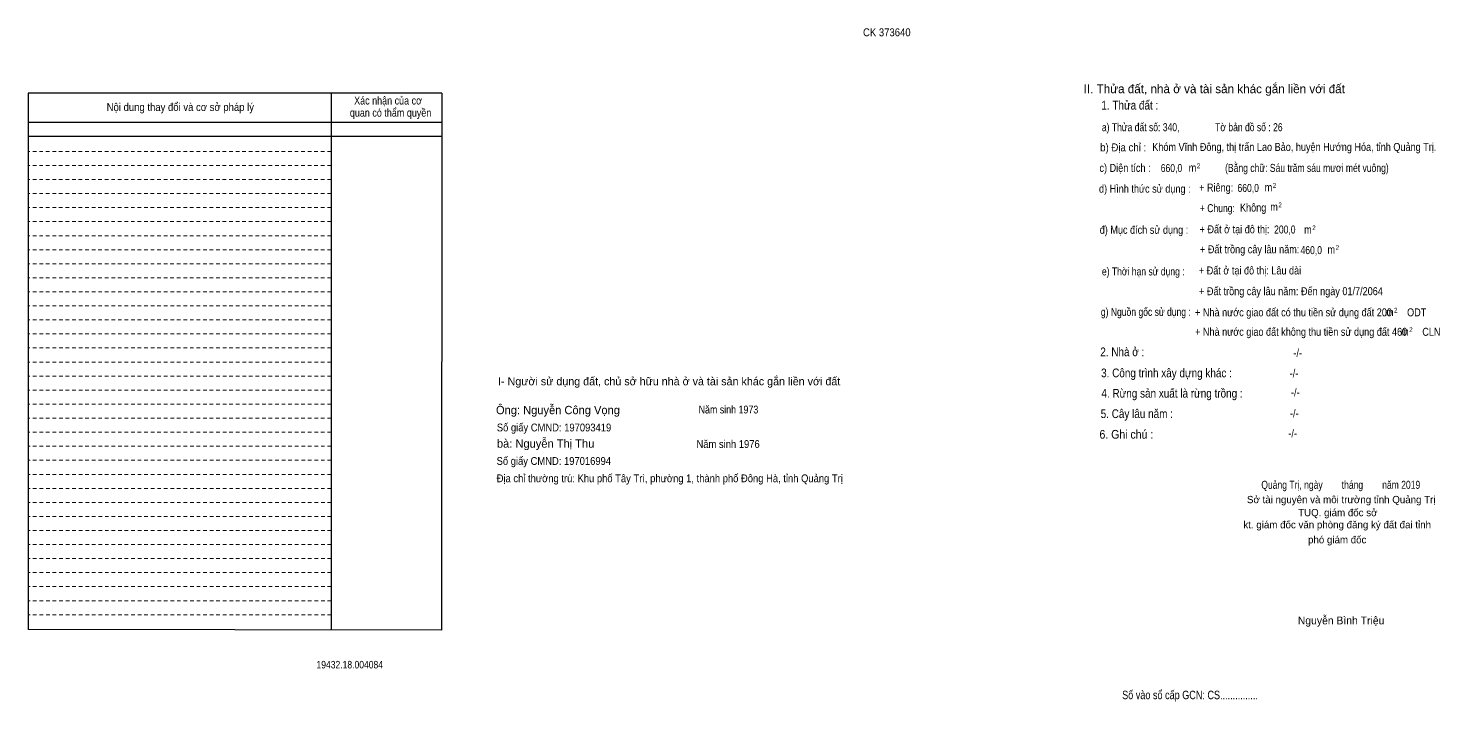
# Model space of a CAD drawing. Header units: metres. Extents: x 537626 to 538299, y 1837633 to 1837777.
# Drawn here: x 537625.6 to 537916.7, y 1837637.8 to 1837776.6 of the extents above; entities that cross this region are included whole.
import ezdxf
from ezdxf.enums import TextEntityAlignment as Align

# ---------------------------------------------------------------- set-up
doc = ezdxf.new("R2010")
doc.units = ezdxf.units.M
doc.header["$LTSCALE"] = 0.5
doc.linetypes.add('SHORT_DASHED', pattern=[2.7, 1.5, -1.2])
for name, color, linetype, lineweight in [('18', 7, 'Continuous', 25), ('2', 7, 'SHORT_DASHED', 13), ('28', 7, 'Continuous', 25)]:
    doc.layers.add(name, color=color, linetype=linetype, lineweight=lineweight)
doc.layers.add('40', color=7, linetype='Continuous')

msp = doc.modelspace()

# ---------------------------------------------------------------- linework, layer by layer
at = {"layer": '2', "linetype": 'Continuous', "lineweight": 25}
for p, q in [((537710.89, 1837763.21), (537625.62, 1837763.21)), ((537625.62, 1837763.21), (537625.62, 1837652.69)), ((537688.05, 1837763.21), (537688.08, 1837652.61)), ((537710.89, 1837757.18), (537625.73, 1837757.18)), ((537710.89, 1837754.29), (537625.73, 1837754.29))]:
    msp.add_line(p, q, dxfattribs=at)
at = {"layer": '2'}
for p, q in [((537688.05, 1837751.23), (537625.61, 1837751.23)), ((537688.05, 1837748.33), (537625.61, 1837748.33)), ((537688.05, 1837748.33), (537625.62, 1837748.33)), ((537688.05, 1837745.44), (537625.62, 1837745.44)), ((537688.05, 1837742.55), (537625.62, 1837742.55)), ((537688.05, 1837739.65), (537625.62, 1837739.65)), ((537688.05, 1837736.76), (537625.62, 1837736.76)), ((537688.05, 1837733.87), (537625.62, 1837733.87)), ((537688.06, 1837730.97), (537625.62, 1837730.97)), ((537688.06, 1837728.09), (537625.62, 1837728.09)), ((537688.06, 1837725.19), (537625.62, 1837725.19)), ((537688.07, 1837722.3), (537625.62, 1837722.3)), ((537688.07, 1837719.41), (537625.62, 1837719.41)), ((537688.07, 1837716.51), (537625.62, 1837716.51)), ((537688.07, 1837713.62), (537625.62, 1837713.62)), ((537688.07, 1837710.73), (537625.62, 1837710.73)), ((537688.07, 1837707.83), (537625.62, 1837707.83)), ((537688.07, 1837704.95), (537625.62, 1837704.95)), ((537688.07, 1837702.05), (537625.62, 1837702.05)), ((537688.07, 1837699.16), (537625.62, 1837699.16)), ((537688.07, 1837696.27), (537625.62, 1837696.27)), ((537688.07, 1837693.37), (537625.62, 1837693.37)), ((537688.08, 1837690.48), (537625.62, 1837690.48)), ((537688.08, 1837687.59), (537625.62, 1837687.59)), ((537688.08, 1837684.69), (537625.62, 1837684.69)), ((537688.08, 1837681.8), (537625.62, 1837681.8)), ((537688.09, 1837678.91), (537625.62, 1837678.91)), ((537688.09, 1837676.01), (537625.62, 1837676.01)), ((537688.09, 1837673.13), (537625.62, 1837673.13)), ((537688.09, 1837670.23), (537625.62, 1837670.23)), ((537688.09, 1837667.34), (537625.62, 1837667.34)), ((537688.09, 1837664.45), (537625.62, 1837664.45)), ((537688.09, 1837661.55), (537625.62, 1837661.55)), ((537688.09, 1837658.66), (537625.62, 1837658.66)), ((537688.09, 1837655.77), (537625.62, 1837655.77))]:
    msp.add_line(p, q, dxfattribs=at)
at = {"layer": '2', "linetype": 'Continuous', "lineweight": 25}
msp.add_lwpolyline([(537710.89, 1837763.21), (537710.84, 1837652.58), (537625.62, 1837652.69)], dxfattribs=at)

# ---------------------------------------------------------------- texts
at = {"layer": '18'}
for s, height, p in [('II. Thửa đất, nhà ở và tài sản khác gắn liền với đất', 1.8, (537870.16, 1837763.23)), ('Sở tài nguyên và môi trường tỉnh Quảng Trị', 1.5, (537896.34, 1837678.75)), ('TUQ. giám đốc sở', 1.5, (537895.63, 1837676.06)), ('kt. giám đốc văn phòng đăng ký đất đai tỉnh', 1.5, (537895.505, 1837673.57)), ('phó giám đốc', 1.5, (537895.51, 1837670.48)), ('Nguyễn Bình Triệu', 1.6, (537896.31, 1837653.78))]:
    msp.add_text(s, height=height, dxfattribs=at).set_placement(p, align=Align.CENTER)
for s, height, width, p in [('1. Thửa đất :', 1.8, 0.85, (537852.745, 1837759.86)), ('b) Địa chỉ : ', 1.65, 0.9, (537851.65, 1837751.24)), ('c) Diện tích :                                                   ', 1.65, 0.85, (537865.045, 1837747.02)), ('660,0', 1.65, 0.8, (537861.335, 1837746.98)), (' m', 1.65, 0.85, (537865.415, 1837747.06)), ('2', 1, 0.75, (537866.905, 1837747.77)), ('d) Hình thức sử dụng :', 1.65, 0.85, (537855.835, 1837742.73)), ('+ Riêng: ', 1.65, 0.85, (537870.805, 1837742.96)), ('660,0', 1.65, 0.8, (537877.155, 1837742.88)), (' m', 1.65, 0.85, (537881.075, 1837743.02)), ('2', 1, 0.75, (537882.585, 1837743.73)), ('       + Chung:', 1.65, 0.8, (537869.085, 1837738.72)), ('Không', 1.65, 0.85, (537878.175, 1837738.84)), (' m', 1.65, 0.85, (537882.225, 1837739)), ('2', 1, 0.75, (537883.735, 1837739.72)), ('đ) Mục đích sử dụng :', 1.65, 0.85, (537855.665, 1837734.26)), ('+ Đất ở tại đô thị:', 1.65, 0.85, (537874.34, 1837734.36)), ('200,0', 1.65, 0.8, (537884.705, 1837734.32)), (' m', 1.65, 0.85, (537889.215, 1837734.3)), ('2', 1, 0.75, (537890.725, 1837735.01)), ('460,0', 1.65, 0.8, (537890.155, 1837730.07)), (' m', 1.65, 0.85, (537894.025, 1837730.19)), ('2', 1, 0.75, (537895.535, 1837730.9)), ('+ Đất ở tại đô thị: Lâu dài', 1.65, 0.85, (537877.53, 1837725.88)), ('e) Thời hạn sử dụng :', 1.65, 0.8, (537855.52, 1837725.68)), ('g) Nguồn gốc sử dụng :', 1.65, 0.8, (537856.05, 1837717.34)), ('2', 1, 0.75, (537907.585, 1837718.01)), (' m', 1.65, 0.85, (537906.075, 1837717.3)), (' m', 1.65, 0.85, (537909.195, 1837713.29)), ('2', 1, 0.75, (537910.705, 1837714)), ('2. Nhà ở :', 1.8, 0.85, (537851.195, 1837709.03)), ('3. Công trình xây dựng khác :', 1.8, 0.85, (537860.31, 1837704.69)), ('4. Rừng sản xuất là rừng trồng :', 1.8, 0.85, (537861.455, 1837700.5)), ('5. Cây lâu năm :', 1.8, 0.85, (537854.19, 1837696.29)), ('6. Ghi chú :', 1.8, 0.9, (537852.035, 1837692.04)), ('Quảng Trị, ngày        tháng        năm 2019', 1.65, 0.8, (537896.24, 1837681.71)), ('19432.18.004084', 1.55, 0.85, (537691.905, 1837644.7)), ('Số vào sổ cấp GCN: CS...............', 1.75, 0.8, (537865.16, 1837638.36))]:
    msp.add_text(s, height=height, dxfattribs=dict(at, width=width)).set_placement(p, align=Align.CENTER)
for s, width, p in [('a) Thửa đất số: 340,               Tờ bản đồ số : 26', 0.8, (537846.98, 1837755.4)), ('Khóm Vĩnh Đông, thị trấn Lao Bảo, huyện Hướng Hóa, tỉnh Quảng Trị.', 0.85, (537857.37, 1837751.33)), ('(Bằng chữ: Sáu trăm sáu mươi mét vuông)', 0.8, (537872.39, 1837747.01)), ('+ Đất trồng cây lâu năm:', 0.85, (537867.21, 1837730.24)), ('+ Đất trồng cây lâu năm: Đến ngày 01/7/2064', 0.85, (537867.02, 1837721.61)), ('+ Nhà nước giao đất có thu tiền sử dụng đất 200      ODT', 0.85, (537866.19, 1837717.25)), ('+ Nhà nước giao đất không thu tiền sử dụng đất 460      CLN', 0.85, (537866.2, 1837713.24))]:
    msp.add_text(s, height=1.65, dxfattribs=dict(at, width=width)).set_placement(p)
at = {"layer": '2'}
for s, width, p in [('Xác nhận của cơ', 0.85, (537699.805, 1837760.9)), ('Xác nhận của cơ', 0.85, (537699.805, 1837760.9)), ('Nội dung thay đổi và cơ sở pháp lý', 0.9, (537656.97, 1837759.56)), ('Nội dung thay đổi và cơ sở pháp lý', 0.9, (537656.97, 1837759.56)), (' quan có thẩm quyền', 0.85, (537700.065, 1837758.4)), (' quan có thẩm quyền', 0.85, (537700.065, 1837758.4))]:
    msp.add_text(s, height=1.63, dxfattribs=dict(at, width=width)).set_placement(p, align=Align.CENTER)
at = {"layer": '28'}
for s, height, width, p in [('-/-', 1.65, 0.85, (537887.365, 1837708.9)), ('-/-', 1.65, 0.85, (537886.605, 1837704.72)), ('-/-', 1.65, 0.85, (537886.875, 1837700.77)), ('Năm sinh 1973', 1.61, 0.85, (537769.985, 1837697.24)), ('-/-', 1.65, 0.85, (537886.665, 1837696.44)), ('-/-', 1.65, 0.85, (537886.325, 1837692.32)), ('Năm sinh 1976', 1.61, 0.9, (537769.915, 1837690.13))]:
    msp.add_text(s, height=height, dxfattribs=dict(at, width=width)).set_placement(p, align=Align.CENTER)
msp.add_text('I- Người sử dụng đất, chủ sở hữu nhà ở và tài sản khác gắn liền với đất', height=1.653, dxfattribs=at).set_placement((537757.765, 1837703.04), align=Align.CENTER)
for s, p in [('Ông: Nguyễn Công Vọng', (537722.06, 1837697.09)), ('bà: Nguyễn Thị Thu', (537722.25, 1837690.19))]:
    msp.add_text(s, height=1.71, dxfattribs=at).set_placement(p)
at = {"layer": '28', "width": 0.9}
for s, p in [('Số giấy CMND: 197093419', (537722.23, 1837693.54)), ('Số giấy CMND: 197016994', (537722.19, 1837686.64)), ('Địa chỉ thường trú: Khu phố Tây Trì, phường 1, thành phố Đông Hà, tỉnh Quảng Trị', (537722.2, 1837683.07))]:
    msp.add_text(s, height=1.61, dxfattribs=at).set_placement(p)
at = {"layer": '40', "width": 0.9}
msp.add_text('CK 373640', height=1.63, dxfattribs=at).set_placement((537802.64, 1837774.96), align=Align.CENTER)

doc.saveas('drawing.dxf')
